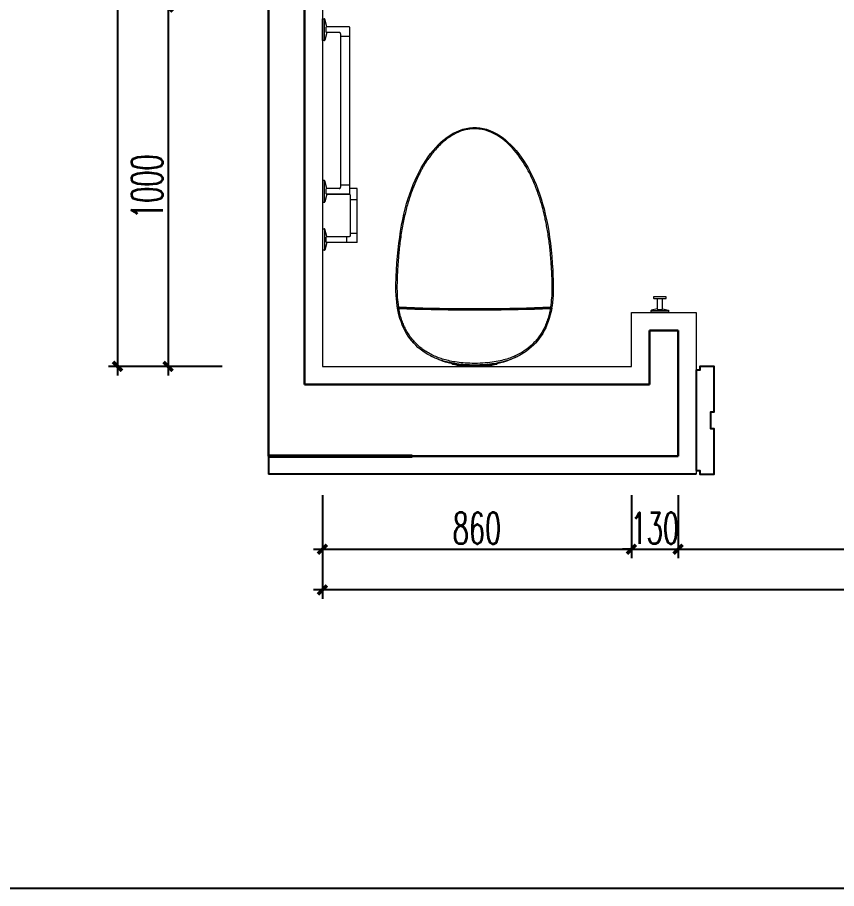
# Model space of a CAD drawing. Header units: inches. Extents: x 24920 to 61775, y 10942 to 38819.
# Drawn here: x 47896 to 50175, y 10942 to 13365 of the extents above; entities that cross this region are included whole.
import ezdxf

# ---------------------------------------------------------------- set-up
doc = ezdxf.new("R2010")
doc.units = ezdxf.units.IN
doc.header["$MEASUREMENT"] = 0
doc.header["$PDMODE"] = 1
doc.linetypes.add('A2 & A3 3F-23F Floor Plan$0$DOT', pattern=[0.25, 0, -0.25])
for name, color, linetype, lineweight in [('002 Ex Walls', 3, 'Continuous', 30), ('012 New Walls', 2, 'Continuous', 30), ('013 Wall Hatch', 252, 'Continuous', 0), ('015 Wall Finish 01', 8, 'Continuous', 9), ('032 Sanitry Ware', 1, 'Continuous', 5), ('S10-G-WACO-A4栋墙柱SF_设计区$0$G_COL（墙柱）', 4, 'Continuous', 50)]:
    doc.layers.add(name, color=color, linetype=linetype, lineweight=lineweight)
doc.styles.add('DIM', font='simplex.shx', dxfattribs={"width": 0.6, "bigfont": 'extfont.shx'})
doc.styles.get("Standard").update_dxf_attribs({"font": 'arial.ttf'})
doc.dimstyles.new('1比25', dxfattribs={"dimscale": 25, "dimtxt": 3.5, "dimasz": 1, "dimexe": 1, "dimexo": 1, "dimgap": 0.6, "dimtad": 1, "dimdec": 0, "dimrnd": 5, "dimzin": 0, "dimdsep": 46, "dimtxsty": 'DIM', "dimblk": 'ARCHTICK', "dimcen": 0.09, "dimdle": 1, "dimclrd": 1, "dimclre": 1, "dimclrt": 1, "dimadec": 0, "dimazin": 0, "dimtfac": 1, "dimtdec": 0, "dimtix": 1, "dimtmove": 2, "dimatfit": 3, "dimldrblk": '引线箭头（自定义）', "dimfxl": 0, "dimtolj": 1, "dimtzin": 0, "dimarcsym": 0})

# ---------------------------------------------------------------- blocks, each defined once
blk = doc.blocks.new('A$C7E6917DD')
blk.add_wipeout([(-30, 0), (-30, -5.7), (-29.5, -6.5), (-7.9, -11.8), (-7.8, -11.5), (-7.8, -97), (141.8, -97), (141.8, -11.4), (142, -11.8), (163.2, -6.7), (163.8, -6.3), (164, -5.7), (164, 0), (104, 0), (104, -5.7), (104.8, -6.7), (126.1, -11.8), (126.2, -11.5), (126.2, -74), (126, -75.2), (125.4, -76.2), (124.7, -76.6), (123.8, -77), (123.2, -77), (10.8, -77), (10.1, -77), (9.2, -76.6), (8.7, -76.2), (8.2, -75.4), (7.8, -74.4), (7.8, -11.4), (8, -11.8), (29.2, -6.7), (29.8, -6.3), (30, -5.7), (30, 0)])
for p, q in [((-30, -5.7), (-30, 0)), ((30, 0), (-30, 0)), ((30, 0), (30, -5.7)), ((104, -5.7), (104, 0)), ((164, 0), (104, 0)), ((164, 0), (164, -5.7)), ((30, -5.7), (-30, -5.7)), ((-7.9, -11.8), (-29.2, -6.7)), ((-7.8, -97), (-7.8, -11.5)), ((8, -11.8), (29.2, -6.7)), ((164, -5.7), (104, -5.7)), ((126.1, -11.8), (104.8, -6.7)), ((141.8, -97), (141.8, -11.4)), ((142, -11.8), (163.2, -6.7))]:
    blk.add_line(p, q)
at = {"color": 251}
for p, q in [((7.8, -67), (-7.8, -67)), ((126.2, -62), (141.8, -62)), ((17.8, -77), (17.8, -97)), ((111.2, -77), (111.2, -97))]:
    blk.add_line(p, q, dxfattribs=at)
blk.add_lwpolyline([(126.2, -11.5), (126.2, -74, -0.414214), (123.2, -77), (10.8, -77, -0.414214), (7.8, -74), (7.8, -11.4)], format="xyb")
blk.add_lwpolyline([(-7.8, -97), (141.8, -97), (141.8, -97)])
for centre, radius, start, end in [((-29, -5.7), 1.01, 180.5242, 256.2339), ((-3.5, -13.8), 4.82, 133.7411, 156.1257), ((10.8, 607.1), 617.6, 268.3609, 268.9986), ((-0.4, 155.5), 165.9, 270.1324, 272.5058), ((3.8, -13.6), 4.52, 23.1018, 47.0246), ((29, -5.7), 0.989, 283.3521, 0.5418), ((105, -5.7), 1.01, 180.5242, 256.2339), ((130.5, -13.8), 4.82, 133.7411, 156.1257), ((144.8, 607.1), 617.6, 268.3609, 268.9986), ((133.6, 155.5), 165.9, 270.1324, 272.5058), ((137.8, -13.6), 4.52, 23.1018, 47.0246), ((163, -5.7), 0.989, 283.3521, 0.5418)]:
    blk.add_arc(centre, radius, start, end)
for tag, p in [('MODELNUMBER', (134, 0.2)), ('TRADENAME', (134, 0.2)), ('PRODUCT', (134.1, 0.2)), ('MATERIAL', (134.1, 0.2))]:
    blk.add_attdef(tag, p, '', height=0.0254, rotation=90)
blk = doc.blocks.new('gsfggfs')
blk.add_wipeout([(33983.5, -9517.3), (33983.5, -9511.6), (33983.3, -9511), (33982.8, -9510.7), (33961.5, -9505.5), (33961.3, -9505.9), (33961.3, -9442.9), (33961, -9442.2), (33960.3, -9441.9), (33496.7, -9441.9), (33496, -9442.2), (33495.7, -9442.9), (33495.7, -9505.9), (33495.6, -9505.5), (33474.3, -9510.7), (33473.7, -9511), (33473.5, -9511.6), (33473.5, -9517.3), (33533.5, -9517.3), (33533.5, -9511.6), (33533.3, -9511), (33532.8, -9510.7), (33511.5, -9505.5), (33511.3, -9505.9), (33511.3, -9470.5), (33512.4, -9468), (33514.9, -9466.9), (33521.3, -9466.9), (33935.7, -9466.9), (33942.1, -9466.9), (33944.7, -9468), (33945.7, -9470.5), (33945.7, -9505.9), (33945.5, -9505.5), (33924.2, -9510.7), (33923.7, -9511), (33923.5, -9511.6), (33923.5, -9517.3)])
for p, q in [((33495.7, -9442.9), (33495.7, -9505.9)), ((33496.7, -9441.9), (33960.3, -9441.9)), ((33521.3, -9466.9), (33521.3, -9441.9)), ((33935.7, -9466.9), (33935.7, -9441.9)), ((33961.3, -9442.9), (33961.3, -9505.9)), ((33511.3, -9470.5), (33511.3, -9505.9)), ((33514.9, -9466.9), (33942.1, -9466.9)), ((33945.7, -9470.5), (33945.7, -9505.9)), ((33473.5, -9517.3), (33473.5, -9511.6)), ((33533.5, -9511.6), (33473.5, -9511.6)), ((33533.5, -9517.3), (33473.5, -9517.3)), ((33495.6, -9505.5), (33474.3, -9510.7)), ((33511.5, -9505.5), (33532.8, -9510.7)), ((33533.5, -9511.6), (33533.5, -9517.3)), ((33923.5, -9511.6), (33923.5, -9517.3)), ((33983.5, -9511.6), (33923.5, -9511.6)), ((33923.5, -9517.3), (33983.5, -9517.3)), ((33945.5, -9505.5), (33924.2, -9510.7)), ((33961.5, -9505.5), (33982.8, -9510.7)), ((33983.5, -9517.3), (33983.5, -9511.6))]:
    blk.add_line(p, q)
for centre, radius, start, end in [((33496.8, -9442.9), 1.01, 90.7749, 179.2248), ((33960.3, -9442.9), 1.01, 0.7753, 89.225), ((33514.9, -9470.5), 3.6, 89.9999, 180), ((33942.1, -9470.5), 3.6, 360, 90.0001), ((33474.5, -9511.6), 1, 103.5893, 179.9272), ((33502, -9502.4), 7.14, 205.7421, 220.0632), ((33505.5, -9823.3), 316.4, 90.3573, 91.6208), ((33501.6, -9822), 315.1, 88.376, 89.6488), ((33505, -9502.4), 7.21, 320.0038, 334.1839), ((33532.5, -9511.6), 1, 0.0785, 76.4068), ((33924.5, -9511.6), 1, 103.5932, 179.9215), ((33952, -9502.4), 7.21, 205.8161, 219.9962), ((33955.4, -9822), 315.1, 90.3512, 91.624), ((33951.5, -9823.3), 316.4, 88.3792, 89.6427), ((33955, -9502.4), 7.14, 319.9368, 334.2579), ((33982.5, -9511.6), 1, 0.0728, 76.4107)]:
    blk.add_arc(centre, radius, start, end)
blk = doc.blocks.new('A$C541544BD')
blk.add_wipeout([(-24, 0), (-24, -5.7), (-23.8, -6.3), (-23.2, -6.7), (-8, -9.8), (-7, -8.3), (-7, -39), (-16.5, -39), (-17.2, -39.3), (-17.5, -40), (-17.5, -43), (-17.2, -43.7), (-16.5, -44), (16.5, -44), (17.2, -43.7), (17.5, -43), (17.5, -40), (17.2, -39.3), (16.5, -39), (7, -39), (7, -8.3), (8, -9.8), (23.2, -6.7), (23.8, -6.3), (24, -5.7), (24, 0)])
for p, q in [((-24, 0), (-24, -5.7)), ((24, 0), (-24, 0)), ((24, -5.7), (24, 0)), ((-24, -5.7), (24, -5.7)), ((-8, -9.8), (-23.2, -6.7)), ((-7, -8.3), (-7, -39)), ((7, -8.3), (7, -39)), ((8, -9.8), (23.2, -6.7))]:
    blk.add_line(p, q)
blk.add_lwpolyline([(16.5, -44), (-16.5, -44, -0.414214), (-17.5, -43), (-17.5, -40, -0.414214), (-16.5, -39), (16.5, -39, -0.414214), (17.5, -40), (17.5, -43, -0.414214)], format="xyb", close=True)
for centre, radius, start, end in [((-23, -5.7), 1, 180.0728, 256.4107), ((-1.5, -12.9), 7.14, 139.9368, 154.2579), ((2, 308), 316.4, 268.3792, 269.6427), ((-1.9, 306.6), 315.1, 270.3512, 271.624), ((1.5, -13), 7.21, 25.8161, 39.9962), ((23, -5.7), 1, 283.5932, 359.9215)]:
    blk.add_arc(centre, radius, start, end)
blk = doc.blocks.new('kolher toilet plan')
at = {"color": 251, "linetype": 'A2 & A3 3F-23F Floor Plan$0$DOT', "ltscale": 200}
blk.add_wipeout([(74.3, -185.6), (35.4, -141.8), (11.1, -80.3), (0, -16.1), (1.1, 19.6), (15.7, 83.2), (52.9, 149.5), (99.4, 185.7), (143, 202.4), (188, 209.7), (251.6, 211.5), (321.5, 205.2), (368.1, 199.3), (480.3, 172.4), (530, 152), (587.3, 117.8), (624.4, 84.6), (648.4, 51.4), (662, 15.5), (664.7, -8.2), (660.7, -36.5), (650.5, -63.4), (627.6, -97), (591.7, -130.7), (541.1, -162.6), (511.8, -176.4), (473.3, -190.9), (430.9, -203.1), (392.4, -211.4), (333.3, -220), (277.3, -224.8), (230.8, -226.9), (177.9, -224.9), (120.1, -211.2), (88.2, -195.4)], dxfattribs=at)
at = {"color": 1, "linetype": 'Continuous'}
for p, q in [((156.5, 202.2), (161.4, 203.1)), ((161.8, 206.4), (161.8, 206.4)), ((164.1, 205.2), (164.2, 205.6)), ((171.7, 204.8), (164.5, 203.7)), ((251.3, 210.1), (267.9, 209.3)), ((436.6, 182.3), (432.2, 183.4)), ((26.3, 109), (28, 112.4)), ((26.9, 110.2), (28.5, 113.5)), ((28, 112.4), (29.3, 114.9)), ((28, 112.4), (28.9, 114.2)), ((28.5, 113.5), (29.3, 114.9)), ((32, 110.6), (33.8, 114.1)), ((7.5, 54.9), (6.4, 53.8)), ((0.9, -7), (0.9, -9.2)), ((156.9, -8.1), (157.3, -8.1)), ((157.3, -8.1), (157.5, -8.1)), ((157.5, -8.1), (157.6, -8.1)), ((159.3, -8.1), (159.1, -8.1)), ((159.7, -8.1), (159.5, -8.1)), ((159.9, -8.1), (159.7, -8.1)), ((664.3, -2.8), (664.4, -8.1)), ((664.4, -8.1), (664.3, -13.6)), ((6.4, -69.9), (7.5, -71)), ((8, -73.4), (7.1, -69.1)), ((30.2, -132.8), (29.3, -131.1)), ((34.9, -132.2), (33, -128.7)), ((480, -188.6), (466.5, -193.1)), ((161.4, -219.3), (157.3, -218.5)), ((161.8, -222.6), (161.8, -222.6)), ((163.9, -220.1), (163.9, -219.8))]:
    blk.add_line(p, q, dxfattribs=at)
for points in [[(28.9, 114.2), (33.1, 121.9), (37.6, 129.3), (42.4, 136.4), (47.5, 143.1), (52.9, 149.5), (58.6, 155.6), (64.6, 161.4), (71, 166.9), (77.6, 172), (84.5, 176.9), (91.8, 181.5), (99.4, 185.7), (107.3, 189.7), (115.7, 193.4), (124.4, 196.7), (133.5, 199.7), (143, 202.4), (153, 204.7), (161.8, 206.4)], [(33.8, 114.1), (35.6, 117.4), (37.4, 120.7), (39.3, 123.9), (41.2, 126.9), (43.2, 130), (45.2, 132.9), (47.3, 135.7), (49.4, 138.6), (51.5, 141.3), (53.8, 144), (56.1, 146.7), (58.4, 149.4), (60.8, 152), (63.3, 154.5), (65.8, 156.9), (68.3, 159.3), (70.9, 161.5), (73.4, 163.7), (76.1, 165.9), (78.8, 168), (81.6, 170.1), (84.5, 172.2), (87.5, 174.3), (90.6, 176.3), (93.8, 178.3), (97, 180.2), (100.4, 182.1), (103.7, 183.9), (107, 185.6), (110.4, 187.2), (113.8, 188.7), (117.1, 190.2), (120.5, 191.6), (124, 192.9), (127.6, 194.2)], [(127.6, 194.2), (131.2, 195.4), (134.9, 196.6), (138.9, 197.8), (142.9, 199), (147.2, 200.1), (151.7, 201.1), (156.5, 202.2)], [(161.4, 203.1), (160.5, 181), (159.6, 158.6), (158.9, 135.9), (158.3, 112.8), (157.8, 89.5), (157.4, 65.7), (157.1, 41.5), (156.9, 16.9), (156.9, -8.1)], [(162.1, 203), (161.2, 180.9), (160.3, 158.5), (159.6, 135.8), (159, 112.8), (158.5, 89.4), (158.1, 65.7), (157.8, 41.5), (157.7, 16.9), (157.6, -8.1)], [(159.3, -8.1), (159.4, 16.9), (159.6, 41.6), (159.9, 65.8), (160.3, 89.6), (160.8, 113), (161.4, 136.1), (162.1, 158.9), (162.9, 181.4), (163.9, 203.6)], [(159.9, -8.1), (160, 17), (160.2, 41.6), (160.4, 65.8), (160.9, 89.6), (161.4, 113), (162, 136.1), (162.7, 158.9), (163.6, 181.5), (164.5, 203.7)], [(161.8, 206.4), (161.7, 206.4), (161.7, 206.4), (161.6, 206.3), (161.6, 206.2), (161.6, 206.2), (161.6, 206.1), (161.5, 205.9), (161.5, 205.8), (161.5, 205.7), (161.5, 205.6), (161.5, 205.4), (161.5, 205.3), (161.4, 205.2), (161.4, 205), (161.4, 204.9), (161.4, 204.7), (161.4, 204.6), (161.4, 204.4), (161.4, 204.3), (161.4, 204.1), (161.4, 204), (161.4, 203.8), (161.4, 203.7), (161.4, 203.6), (161.4, 203.4), (161.4, 203.3), (161.4, 203.1)], [(161.4, 203.1), (161.5, 203.1), (161.6, 203.1), (161.7, 203.1), (161.8, 203.1), (161.9, 203.1), (161.9, 203.1), (162, 203), (162.1, 203), (162.1, 203)], [(161.8, 206.4), (161.8, 206.4), (162.1, 206.4), (162.3, 206.4), (162.5, 206.3), (162.6, 206.3)], [(163.1, 205.4), (163, 205.4), (162.9, 205.4), (162.9, 205.4), (162.8, 205.4), (162.8, 205.4), (162.7, 205.3), (162.7, 205.3), (162.6, 205.2), (162.6, 205.1), (162.5, 205.1), (162.5, 205), (162.4, 204.9), (162.4, 204.8), (162.4, 204.7), (162.3, 204.6), (162.3, 204.5), (162.3, 204.4), (162.2, 204.3), (162.2, 204.1), (162.2, 204), (162.2, 203.9), (162.2, 203.8), (162.2, 203.7), (162.1, 203.6), (162.1, 203.5), (162.1, 203.4), (162.1, 203.3), (162.1, 203.2), (162.1, 203.1), (162.1, 203)], [(162.6, 206.3), (162.6, 206.3), (162.8, 206.1), (162.9, 206), (163, 205.8), (163, 205.6), (163.1, 205.4)], [(162.6, 206.3), (162.7, 206.2), (163, 206), (163.2, 205.9), (163.5, 205.8), (163.7, 205.6), (164, 205.4), (164.1, 205.4)], [(164, 204.9), (163.8, 205), (163.6, 205.1), (163.3, 205.3), (163.1, 205.4)], [(163.9, 203.6), (163.9, 203.8), (163.9, 204.3), (164, 204.8), (164.1, 205.2)], [(164.5, 203.7), (164.4, 203.7), (164.3, 203.7), (164.2, 203.7), (164.1, 203.7), (164, 203.7), (163.9, 203.7), (163.9, 203.7), (163.9, 203.6)], [(164.2, 205.6), (164.3, 206), (164.4, 206.3), (164.6, 206.6), (164.8, 206.8), (165, 206.9), (165.3, 207)], [(164.5, 203.7), (164.5, 203.9), (164.5, 204.1), (164.5, 204.3), (164.5, 204.5), (164.5, 204.7), (164.6, 204.9), (164.6, 205.1), (164.6, 205.3), (164.6, 205.5), (164.7, 205.7), (164.7, 205.9), (164.7, 206), (164.8, 206.2), (164.8, 206.4), (164.9, 206.5), (164.9, 206.6), (165, 206.7), (165, 206.8)], [(165, 206.8), (165.1, 206.9), (165.1, 206.9), (165.2, 207)], [(165.2, 207), (168.7, 207.5), (178.2, 208.8), (188, 209.7), (198.2, 210.4), (208.8, 210.8), (219.8, 210.9), (231.1, 210.8), (242.9, 210.4), (251.3, 210.1)], [(165.2, 207), (165.2, 207), (165.2, 207)], [(251.7, 207.2), (246.6, 207.5), (241.5, 207.6), (236.4, 207.8), (231.3, 207.9), (226.3, 208), (221.1, 208), (215.6, 208), (210, 207.9), (204.1, 207.7), (198.1, 207.4), (191.9, 207), (185.4, 206.5), (178.7, 205.7), (171.7, 204.8)], [(251.3, 210.1), (251.3, 210.1), (251.4, 210.1), (251.4, 210), (251.5, 209.8), (251.6, 209.6), (251.6, 209.3), (251.7, 208.9), (251.7, 208.6), (251.7, 208.1), (251.7, 207.7), (251.7, 207.2)], [(266.9, 206.5), (264.1, 206.6), (261.4, 206.8), (258.9, 206.9), (256.4, 207), (254, 207.1), (251.7, 207.2)], [(275.8, 206), (272.7, 206.1), (269.7, 206.3), (266.9, 206.5)], [(267.9, 209.3), (287.4, 208), (306.3, 206.5), (324.7, 204.8), (342.5, 202.8), (359.7, 200.5), (376.5, 198), (392.7, 195.2), (408.5, 192.1), (423.8, 188.7), (438.6, 185), (452.9, 181.1), (466.8, 176.9)], [(432.2, 183.4), (427.8, 184.5), (423.4, 185.6), (418.9, 186.6), (414.3, 187.7), (409.7, 188.7), (405, 189.7), (400.2, 190.7), (395.4, 191.6), (390.5, 192.5), (385.5, 193.4), (380.5, 194.3), (375.4, 195.2), (370.3, 196), (365.1, 196.8), (359.9, 197.5), (354.6, 198.3), (349.4, 199), (344.2, 199.7), (338.9, 200.3), (333.8, 200.9), (328.6, 201.5), (323.6, 202), (318.7, 202.5), (313.9, 203), (309.3, 203.4), (304.9, 203.8), (300.8, 204.1), (296.8, 204.5), (292.9, 204.8), (289.2, 205), (285.7, 205.3), (282.3, 205.5), (279, 205.7), (275.8, 206)], [(468.8, 172.9), (465, 174.1), (461.2, 175.3), (457.2, 176.5), (453.2, 177.7), (449.2, 178.9), (445, 180.1), (440.8, 181.2), (436.6, 182.3)], [(466.8, 176.9), (480.3, 172.4), (493.4, 167.7), (506, 162.7), (518.2, 157.5), (530, 152), (541.4, 146.3), (552.3, 140.4), (562.9, 134.2), (573, 127.8), (582.7, 121.2), (591.9, 114.3), (600.8, 107.2), (609.1, 99.9), (617, 92.4), (624.4, 84.6), (631.3, 76.6), (637.6, 68.4), (643.3, 60), (648.4, 51.4), (652.9, 42.6), (656.6, 33.7), (659.7, 24.6), (662, 15.5), (663.5, 6.3), (664.3, -2.8)], [(661, -8.1), (660.8, -1.7), (660.2, 4.8), (659.3, 11.2), (657.9, 17.8), (656.1, 24.3), (654, 30.8), (651.5, 37.2), (648.6, 43.5), (645.5, 49.5), (642.3, 55.1), (639, 60.4), (635.6, 65.3), (632.3, 69.9), (628.9, 74.2), (625.5, 78.2), (622.2, 82), (618.9, 85.6), (615.6, 89), (612.4, 92.2), (609.2, 95.3), (606, 98.2), (602.9, 101), (599.8, 103.6), (596.8, 106.1), (593.9, 108.5), (591.1, 110.7), (588.3, 112.9), (585.6, 114.9), (583, 116.8), (580.5, 118.6), (578, 120.4), (575.7, 122), (573.3, 123.6), (571, 125.1), (568.8, 126.6), (566.6, 128), (564.5, 129.3), (562.4, 130.6), (560.3, 131.9), (558.2, 133.2), (556.1, 134.4), (554.1, 135.6), (552, 136.8), (549.9, 138), (547.8, 139.1), (545.7, 140.3), (543.6, 141.4), (541.4, 142.6), (539.3, 143.7), (537.1, 144.8), (534.9, 145.9), (532.8, 147), (530.6, 148.1), (528.5, 149.1), (526.4, 150.1), (524.4, 151.1), (522.3, 152.1), (520.3, 153), (518.2, 153.9), (516.2, 154.8), (514.1, 155.8), (512, 156.7), (509.8, 157.6), (507.6, 158.5), (505.3, 159.5), (502.9, 160.5), (500.5, 161.5), (497.9, 162.5), (495.2, 163.5), (492.4, 164.6), (489.4, 165.8), (486.3, 166.9), (483, 168.1), (479.6, 169.3), (476.1, 170.5), (472.5, 171.7), (468.8, 172.9)], [(161.4, 137.5), (161.4, 137.5), (161.4, 137.4), (161.4, 137.4), (161.3, 137.3), (161.3, 137.2), (161.3, 137.1), (161.3, 137), (161.3, 136.8), (161.2, 136.7), (161.2, 136.6), (161.2, 136.4)], [(161.4, 136.4), (161.4, 136.4), (161.3, 136.4), (161.3, 136.4), (161.3, 136.4), (161.2, 136.4), (161.2, 136.4)], [(3.7, -8.1), (3.8, -1.1), (3.9, 5.7), (4.2, 12.2), (4.6, 18.5), (5, 24.5), (5.6, 30.3), (6.2, 35.9), (6.9, 41.3), (7.7, 46.6), (8.6, 51.7), (9.5, 56.6), (10.4, 61.3), (11.5, 65.8), (12.5, 70.2), (13.6, 74.5), (14.8, 78.6), (16, 82.5), (17.3, 86.4), (18.6, 90.3), (20, 94.1), (21.5, 97.8), (23, 101.6), (24.6, 105.4), (26.3, 109)], [(7.1, 53), (8, 57.2), (9, 61.4), (10.1, 65.4), (11.1, 69.1), (12.1, 72.5), (13.1, 75.6), (14, 78.4), (14.9, 80.9), (15.7, 83.2), (16.5, 85.4), (17.2, 87.5), (18, 89.6), (18.8, 91.7), (19.7, 93.9), (20.6, 96.2), (21.6, 98.6), (22.8, 101.3), (24, 104), (25.4, 107), (26.9, 110.2)], [(8.3, -8.1), (8.4, -1.2), (8.6, 5.5), (8.8, 11.9), (9.2, 18.1), (9.6, 24), (10.2, 29.7), (10.8, 35.3), (11.5, 40.6), (12.2, 45.8), (13.1, 50.8), (14, 55.6), (14.9, 60.2), (15.9, 64.7), (16.9, 69), (18, 73.2), (19.2, 77.2), (20.3, 81.1), (21.6, 85), (22.8, 88.7), (24.2, 92.5), (25.6, 96.2), (27.1, 99.8), (28.7, 103.5), (30.3, 107.1), (32, 110.6)], [(6.4, 53.8), (4.9, 47), (3.7, 40.1), (2.6, 33.3), (1.8, 26.5), (1.1, 19.6), (0.6, 12.7), (0.2, 5.8), (0, 1.1)], [(0.9, -7), (0.9, -5.6), (1, -0.9), (1.1, 3.7), (1.3, 8.3), (1.6, 12.9), (1.9, 17.5), (2.3, 22), (2.7, 26.5), (3.3, 31), (3.9, 35.4), (4.6, 39.8), (5.3, 44.2), (6.1, 48.6), (7.1, 53)], [(0, 1.1), (0, -1.1), (-0.1, -8.1)], [(-0.1, -8.1), (0, -15), (0, -17.2)], [(0, -17.2), (0.2, -21.9), (0.6, -28.8), (1.1, -35.7), (1.8, -42.6), (2.6, -49.4), (3.7, -56.3), (4.9, -63.1), (6.4, -69.9)], [(7.1, -69.1), (6.1, -64.8), (5.3, -60.4), (4.6, -56), (3.9, -51.5), (3.3, -47.1), (2.7, -42.6), (2.3, -38.1), (1.9, -33.6), (1.6, -29.1), (1.3, -24.5), (1.1, -19.9), (1, -15.2), (0.9, -10.6), (0.9, -9.2)], [(29.3, -131.1), (27.3, -127.2), (25.6, -123.6), (24, -120), (22.4, -116.4), (20.9, -112.6), (19.5, -108.8), (18.1, -104.9), (16.7, -100.8), (15.4, -96.6), (14.1, -92.1), (12.8, -87.5), (11.6, -82.8), (10.5, -77.8), (9.4, -72.6), (8.4, -67.1), (7.5, -61.5), (6.7, -55.7), (5.9, -49.6), (5.3, -43.3), (4.7, -36.8), (4.3, -30.1), (4, -23), (3.8, -15.7), (3.7, -8.1)], [(33, -128.7), (31.2, -125.1), (29.5, -121.4), (27.9, -117.7), (26.3, -114), (24.8, -110.2), (23.3, -106.2), (21.9, -102.2), (20.5, -97.9), (19.2, -93.5), (17.9, -88.9), (16.7, -84.1), (15.5, -79.1), (14.4, -73.8), (13.3, -68.3), (12.4, -62.7), (11.5, -56.7), (10.7, -50.6), (10, -44.2), (9.4, -37.6), (9, -30.6), (8.6, -23.4), (8.4, -15.9), (8.3, -8.1)], [(156.9, -8.1), (156.9, -33.1), (157.1, -57.7), (157.4, -81.9), (157.8, -105.6), (158.3, -129), (158.9, -152), (159.6, -174.8), (160.5, -197.2), (161.4, -219.3)], [(157.6, -8.1), (157.7, -33.1), (157.8, -57.6), (158.1, -81.8), (158.5, -105.6), (159, -128.9), (159.6, -151.9), (160.3, -174.6), (161.2, -197), (162.1, -219.1)], [(163.9, -219.8), (162.9, -197.5), (162.1, -175), (161.4, -152.2), (160.8, -129.2), (160.3, -105.8), (159.9, -82), (159.6, -57.8), (159.4, -33.1), (159.3, -8.1)], [(164.5, -219.8), (163.6, -197.6), (162.7, -175.1), (162, -152.3), (161.4, -129.2), (160.9, -105.8), (160.4, -82), (160.2, -57.8), (160, -33.1), (159.9, -8.1)], [(467.6, -189.4), (471.4, -188.2), (475.4, -186.9), (479.5, -185.4), (483.8, -183.9), (488.1, -182.4), (492.6, -180.7), (497.1, -178.9), (501.8, -177.1), (506.6, -175.1), (511.5, -173), (516.5, -170.8), (521.7, -168.5), (527.1, -165.9), (532.5, -163.3), (538.1, -160.4), (543.9, -157.4), (549.7, -154.2), (555.8, -150.7), (562, -147), (568.3, -143), (574.9, -138.7), (581.6, -134), (588.2, -129.1), (594.7, -124), (601.1, -118.6), (607.1, -113.3), (612.7, -108), (617.9, -102.8), (622.8, -97.4), (627.5, -91.9), (632, -86.3), (636.1, -80.7), (639.9, -75.1), (643.4, -69.5), (646.5, -63.9), (649.2, -58.5), (651.5, -53.3), (653.6, -48.1), (655.3, -43.1), (656.8, -38.2), (658, -33.5), (659, -28.9), (659.7, -24.4), (660.3, -20.1), (660.7, -16), (660.9, -11.9), (661, -8.1)], [(664.3, -13.6), (663.5, -22.7), (661.9, -31.9), (659.6, -41), (656.5, -50.1), (652.7, -59), (648.3, -67.8), (643.1, -76.4), (637.4, -84.8), (631.1, -93), (624.2, -101), (616.8, -108.7), (608.9, -116.3), (600.5, -123.6), (591.7, -130.7), (582.4, -137.5), (572.7, -144.1), (562.6, -150.5), (552, -156.7), (541.1, -162.6), (529.7, -168.3), (517.9, -173.8), (505.7, -179), (493.1, -183.9), (480, -188.6)], [(29.3, -131.1), (28.5, -129.6), (26.9, -126.3), (25.4, -123.1), (24, -120.2), (22.8, -117.4), (21.6, -114.8), (20.6, -112.3), (19.7, -110), (18.8, -107.8), (18, -105.7), (17.2, -103.6), (16.5, -101.5), (15.7, -99.3), (14.9, -97.1), (14, -94.5), (13.1, -91.7), (12.1, -88.6), (11.1, -85.2), (10.1, -81.5), (9, -77.5), (8, -73.4)], [(161.8, -222.6), (153.1, -220.9), (143.1, -218.6), (133.5, -215.9), (124.4, -212.9), (115.7, -209.5), (107.4, -205.9), (99.4, -201.9), (91.8, -197.7), (84.6, -193.1), (77.6, -188.2), (71, -183), (64.7, -177.6), (58.7, -171.8), (53, -165.7), (47.6, -159.3), (42.4, -152.5), (37.6, -145.5), (33.1, -138.1), (30.2, -132.8)], [(130, -211.2), (126.4, -209.9), (122.8, -208.5), (119.2, -207.1), (115.6, -205.6), (111.9, -204), (108.3, -202.3), (104.8, -200.6), (101.3, -198.7), (97.8, -196.8), (94.5, -194.9), (91.3, -192.9), (88.3, -191), (85.3, -189), (82.5, -186.9), (79.7, -184.9), (76.9, -182.7), (74.2, -180.5), (71.4, -178.2), (68.7, -175.8), (66.1, -173.3), (63.5, -170.8), (60.9, -168.2), (58.4, -165.5), (56.1, -162.9), (53.7, -160.1), (51.4, -157.3), (49.2, -154.5), (47, -151.6), (44.9, -148.6), (42.8, -145.5), (40.8, -142.4), (38.8, -139.1), (36.8, -135.7), (34.9, -132.2)], [(466.5, -193.1), (452.6, -197.3), (438.3, -201.2), (423.5, -204.9), (408.2, -208.3), (392.4, -211.4), (376.2, -214.2), (359.4, -216.7), (342.2, -219), (324.4, -221), (306, -222.7), (287, -224.2)], [(431.4, -199.8), (435.1, -198.8), (438.8, -197.9), (442.4, -196.9), (446.1, -195.9), (449.6, -194.9), (453.2, -193.9), (456.8, -192.8), (460.3, -191.7), (463.9, -190.6), (467.6, -189.4)], [(157.3, -218.5), (153.2, -217.6), (149.2, -216.7), (145.2, -215.7), (141.3, -214.6), (137.4, -213.5), (133.7, -212.4), (130, -211.2)], [(273.7, -222.2), (276.6, -222), (279.6, -221.8), (282.7, -221.6), (285.9, -221.4), (289.3, -221.2), (292.7, -220.9), (296.3, -220.6), (300, -220.3), (303.8, -220), (307.8, -219.7), (311.9, -219.3), (316.1, -218.9), (320.5, -218.5), (325, -218), (329.6, -217.5), (334.3, -217), (339.1, -216.4), (343.9, -215.8), (348.8, -215.2), (353.7, -214.5), (358.6, -213.9), (363.4, -213.2), (368.2, -212.4), (373, -211.7), (377.6, -210.9), (382.1, -210.2), (386.4, -209.4), (390.6, -208.6), (394.6, -207.9), (398.4, -207.1), (402.1, -206.4), (405.6, -205.7), (409.1, -204.9), (412.8, -204.2), (416.4, -203.3), (420.1, -202.5), (423.9, -201.6), (427.6, -200.7), (431.4, -199.8)], [(161.4, -219.3), (161.5, -219.3), (161.6, -219.2), (161.7, -219.2), (161.8, -219.2), (161.9, -219.2), (161.9, -219.2), (162, -219.2), (162.1, -219.1), (162.1, -219.1)], [(161.4, -219.3), (161.4, -219.7), (161.4, -220.1), (161.4, -220.5), (161.4, -220.9), (161.4, -221.2), (161.5, -221.5), (161.5, -221.7), (161.5, -221.9), (161.5, -222.1), (161.6, -222.2), (161.6, -222.4), (161.6, -222.4), (161.7, -222.5), (161.7, -222.5), (161.8, -222.6)], [(162.6, -222.4), (162.5, -222.4), (162.3, -222.5), (162.1, -222.6), (161.8, -222.6), (161.8, -222.6)], [(162.1, -219.1), (162.1, -219.4), (162.1, -219.7), (162.2, -220), (162.2, -220.3), (162.3, -220.5), (162.3, -220.7), (162.4, -220.9), (162.5, -221.1), (162.5, -221.2), (162.6, -221.3), (162.7, -221.4), (162.7, -221.5), (162.8, -221.5), (162.8, -221.6), (162.9, -221.6), (163, -221.6), (163, -221.6), (163.1, -221.5)], [(162.6, -222.4), (162.6, -222.4), (162.8, -222.3), (162.9, -222.1), (163, -221.9), (163, -221.7), (163.1, -221.5)], [(164.1, -221.5), (164, -221.6), (163.7, -221.7), (163.4, -221.9), (163.2, -222.1), (162.9, -222.2), (162.7, -222.3), (162.6, -222.4)], [(163.1, -221.5), (163.3, -221.4), (163.6, -221.2), (163.8, -221.1), (164, -221)], [(164.5, -219.8), (164.4, -219.8), (164.3, -219.8), (164.2, -219.8), (164.1, -219.8), (164, -219.8), (163.9, -219.8), (163.9, -219.8), (163.9, -219.8)], [(164.2, -221.9), (164.1, -221.5), (164, -221.1), (163.9, -220.6), (163.9, -220.1)], [(165.3, -223.1), (165, -223.1), (164.8, -222.9), (164.6, -222.7), (164.5, -222.5), (164.3, -222.2), (164.2, -221.9)], [(164.5, -219.8), (171.4, -220.9), (178.1, -221.8), (184.5, -222.5), (190.6, -223.1), (196.5, -223.5), (202.3, -223.8), (207.8, -224), (213.1, -224.1), (218.5, -224.1), (223.7, -224.1), (228.9, -224.1), (234.3, -224), (240, -223.8), (245.8, -223.6), (251.7, -223.4)], [(164.5, -220.6), (164.5, -220.4), (164.5, -220.2), (164.5, -220), (164.5, -219.8)], [(165.2, -223.1), (165.2, -223.1), (165.1, -223.1), (165.1, -223), (165, -222.9), (164.9, -222.8), (164.9, -222.7), (164.8, -222.6), (164.8, -222.4), (164.8, -222.3), (164.7, -222.1), (164.7, -221.9), (164.7, -221.7), (164.6, -221.6), (164.6, -221.4), (164.6, -221.2), (164.6, -221), (164.5, -220.8), (164.5, -220.6)], [(251.3, -226.2), (242.6, -226.6), (230.8, -226.9), (219.5, -227), (208.5, -226.9), (197.9, -226.5), (187.7, -225.8), (177.9, -224.9), (168.5, -223.6), (165.2, -223.1)], [(251.3, -226.2), (251.3, -226.2), (251.4, -226.2), (251.4, -226.1), (251.5, -225.9), (251.6, -225.7), (251.6, -225.4), (251.7, -225.1), (251.7, -224.7), (251.7, -224.3), (251.7, -223.8), (251.7, -223.4)], [(287, -224.2), (267.6, -225.4), (251.3, -226.2)], [(251.7, -223.4), (253.9, -223.3), (256.1, -223.2), (258.4, -223.1), (260.7, -222.9), (263.1, -222.8), (265.6, -222.7)], [(265.6, -222.7), (268.2, -222.5), (270.9, -222.4), (273.7, -222.2)]]:
    blk.add_lwpolyline(points, dxfattribs=at)
blk = doc.blocks.new('_ArchTick')
at = {"color": 0, "linetype": 'ByBlock', "const_width": 0.4}
blk.add_lwpolyline([(-0.5, -0.5), (0.5, 0.5)], dxfattribs=at)
blk = doc.blocks.new('*D1428')
at = {"color": 1, "lineweight": -2, "transparency": 16777216}
for p, q in [((-17431.9, 15391.4), (-17431.9, 14341.4)), ((-17281.9, 15366.4), (-17456.9, 15366.4)), ((-17281.9, 14366.4), (-17456.9, 14366.4))]:
    blk.add_line(p, q, dxfattribs=at)
at = {"layer": 'Defpoints', "color": 0, "transparency": 16777216}
for p in [(-16631.7, 15366.4), (-17431.9, 14366.4), (-16268.1, 14366.4)]:
    blk.add_point(p, dxfattribs=at)
at = {"color": 1, "lineweight": -2, "transparency": 16777216, "xscale": 25, "yscale": 25, "zscale": 25}
for p, rotation in [((-17431.9, 15366.4), 90), ((-17431.9, 14366.4), 270)]:
    blk.add_blockref('_ArchTick', p, dxfattribs=dict(at, rotation=rotation))
at = {"color": 1, "transparency": 16777216, "insert": (-17490.6, 14866.4), "char_height": 87.5, "attachment_point": 5, "rotation": 90, "style": 'DIM'}
blk.add_mtext('\\A1;1000', dxfattribs=at)
blk = doc.blocks.new('引线箭头（自定义）')
at = {"linetype": 'ByBlock', "lineweight": -2}
h = blk.add_hatch(color=8, dxfattribs=at)
h.dxf.hatch_style = 1
h.paths.add_polyline_path([(-1.195, -0.955), (-0.315, 0), (-1.201, 0.958), (-0.912, 1.212), (0, 0), (-0.912, -1.209)])
at = {"color": 0, "linetype": 'ByBlock', "lineweight": -2}
blk.add_line((-0.315, 0), (-4.751, 0), dxfattribs=at)
blk.add_lwpolyline([(-1.195, -0.955), (-0.315, 0), (-1.201, 0.958), (-0.912, 1.212), (0, 0), (-0.912, -1.209)], close=True, dxfattribs=at)
blk = doc.blocks.new('*D1429')
at = {"color": 1, "lineweight": -2, "transparency": 16777216}
for p, q in [((-17002.5, 14007.8), (-17002.5, 13832.8)), ((-16142.5, 14007.8), (-16142.5, 13832.8)), ((-17027.5, 13857.8), (-16117.5, 13857.8))]:
    blk.add_line(p, q, dxfattribs=at)
at = {"layer": 'Defpoints', "color": 0, "transparency": 16777216}
for p in [(-17002.5, 14366.4), (-16142.5, 14366.4), (-16142.5, 13857.8)]:
    blk.add_point(p, dxfattribs=at)
at = {"color": 1, "lineweight": -2, "transparency": 16777216, "xscale": 25, "yscale": 25, "zscale": 25, "rotation": 180}
blk.add_blockref('_ArchTick', (-17002.5, 13857.8), dxfattribs=at)
at = {"color": 1, "lineweight": -2, "transparency": 16777216, "xscale": 25, "yscale": 25, "zscale": 25}
blk.add_blockref('_ArchTick', (-16142.5, 13857.8), dxfattribs=at)
at = {"color": 1, "transparency": 16777216, "insert": (-16572.5, 13916.5), "char_height": 87.5, "attachment_point": 5, "style": 'DIM'}
blk.add_mtext('\\A1;860', dxfattribs=at)
blk = doc.blocks.new('*D1430')
at = {"color": 1, "lineweight": -2, "transparency": 16777216}
for p, q in [((-16142.5, 14007.8), (-16142.5, 13832.8)), ((-16012.5, 14007.8), (-16012.5, 13832.8)), ((-16142.5, 13857.8), (-16167.5, 13857.8)), ((-16142.5, 13857.8), (-16012.5, 13857.8)), ((-16012.5, 13857.8), (-15987.5, 13857.8))]:
    blk.add_line(p, q, dxfattribs=at)
at = {"layer": 'Defpoints', "color": 0, "transparency": 16777216}
for p in [(-16142.5, 14366.4), (-16012.5, 14116.4), (-16012.5, 13857.8)]:
    blk.add_point(p, dxfattribs=at)
at = {"color": 1, "lineweight": -2, "transparency": 16777216, "xscale": 25, "yscale": 25, "zscale": 25}
blk.add_blockref('_ArchTick', (-16142.5, 13857.8), dxfattribs=at)
at = {"color": 1, "lineweight": -2, "transparency": 16777216, "xscale": 25, "yscale": 25, "zscale": 25, "rotation": 180}
blk.add_blockref('_ArchTick', (-16012.5, 13857.8), dxfattribs=at)
at = {"color": 1, "transparency": 16777216, "insert": (-16077.5, 13916.5), "char_height": 87.5, "attachment_point": 5, "style": 'DIM'}
blk.add_mtext('\\A1;130', dxfattribs=at)
blk = doc.blocks.new('*D1431')
at = {"color": 1, "lineweight": -2, "transparency": 16777216}
for p, q in [((-16012.5, 14007.8), (-16012.5, 13832.8)), ((-14912.6, 14007.8), (-14912.6, 13832.8)), ((-16037.5, 13857.8), (-14887.6, 13857.8))]:
    blk.add_line(p, q, dxfattribs=at)
at = {"layer": 'Defpoints', "color": 0, "transparency": 16777216}
for p in [(-14912.6, 14281.4), (-16012.5, 14116.4), (-14912.6, 13857.8)]:
    blk.add_point(p, dxfattribs=at)
at = {"color": 1, "lineweight": -2, "transparency": 16777216, "xscale": 25, "yscale": 25, "zscale": 25, "rotation": 180}
blk.add_blockref('_ArchTick', (-16012.5, 13857.8), dxfattribs=at)
at = {"color": 1, "lineweight": -2, "transparency": 16777216, "xscale": 25, "yscale": 25, "zscale": 25}
blk.add_blockref('_ArchTick', (-14912.6, 13857.8), dxfattribs=at)
at = {"color": 1, "transparency": 16777216, "insert": (-15462.5, 13916.5), "char_height": 87.5, "attachment_point": 5, "style": 'DIM'}
blk.add_mtext('\\A1;1100', dxfattribs=at)
blk = doc.blocks.new('*D1433')
at = {"color": 1, "lineweight": -2, "transparency": 16777216}
for p, q in [((-17002.5, 13894.4), (-17002.5, 13719.4)), ((-12708.8, 13894.4), (-12708.8, 13719.4)), ((-12683.8, 13744.4), (-17027.5, 13744.4))]:
    blk.add_line(p, q, dxfattribs=at)
at = {"layer": 'Defpoints', "color": 0, "transparency": 16777216}
for p in [(-17002.5, 13920.3), (-12708.8, 13920.3), (-17002.5, 13744.4)]:
    blk.add_point(p, dxfattribs=at)
at = {"color": 1, "lineweight": -2, "transparency": 16777216, "xscale": 25, "yscale": 25, "zscale": 25, "rotation": 180}
blk.add_blockref('_ArchTick', (-17002.5, 13744.4), dxfattribs=at)
at = {"color": 1, "lineweight": -2, "transparency": 16777216, "xscale": 25, "yscale": 25, "zscale": 25}
blk.add_blockref('_ArchTick', (-12708.8, 13744.4), dxfattribs=at)
at = {"color": 1, "transparency": 16777216, "insert": (-14855.7, 13803.2), "char_height": 87.5, "attachment_point": 5, "style": 'DIM'}
blk.add_mtext('\\A1;4295', dxfattribs=at)
blk = doc.blocks.new('*D1435')
at = {"color": 1, "lineweight": -2, "transparency": 16777216}
for p, q in [((-17572.8, 16641.4), (-17572.8, 14341.4)), ((-17422.8, 16616.4), (-17597.8, 16616.4)), ((-17422.8, 14366.4), (-17597.8, 14366.4))]:
    blk.add_line(p, q, dxfattribs=at)
at = {"layer": 'Defpoints', "color": 0, "transparency": 16777216}
for p in [(-17369.4, 16616.4), (-17572.8, 14366.4), (-17369.4, 14366.4)]:
    blk.add_point(p, dxfattribs=at)
at = {"color": 1, "lineweight": -2, "transparency": 16777216, "xscale": 25, "yscale": 25, "zscale": 25}
for p, rotation in [((-17572.8, 16616.4), 90), ((-17572.8, 14366.4), 270)]:
    blk.add_blockref('_ArchTick', p, dxfattribs=dict(at, rotation=rotation))
at = {"color": 1, "transparency": 16777216, "insert": (-17631.6, 15491.4), "char_height": 87.5, "attachment_point": 5, "rotation": 90, "style": 'DIM'}
blk.add_mtext('\\A1;2250', dxfattribs=at)
blk = doc.blocks.new('A$C7bde2990')
at = {"layer": '013 Wall Hatch', "ltscale": 10}
h = blk.add_hatch(dxfattribs=at)
h.set_pattern_fill('ANSI32', color=4, scale=200)
h.set_pattern_definition([(45, (-55998.37, 45714.97), (-53.03301, 53.03301), []), (45, (-55963.01, 45714.97), (-53.03301, 53.03301), [])])
h.paths.add_polyline_path([(1561.2, 597), (1662.8, 597), (1662.8, 747), (1561.2, 747)], flags=17)
h.paths.add_polyline_path([(1561.2, 597), (1662.8, 597), (1662.8, 747), (1561.2, 747)])
at = {"color": 3}
for p in [(522.8, 397), (1712.8, 347)]:
    blk.add_line(p, (522.8, 347), dxfattribs=at)
at = {"color": 1}
blk.add_lwpolyline([(1712.8, 357), (1722.8, 357), (1722.8, 347), (1762.8, 347), (1762.8, 473), (1753.8, 473), (1753.8, 521), (1762.8, 521), (1762.8, 647), (1722.8, 647), (1722.8, 637), (1712.8, 637)], close=True, dxfattribs=at)
at = {"layer": '002 Ex Walls', "color": 4}
for p, q in [((522.8, 3047), (522.8, 397)), ((622.8, 2947), (622.8, 597))]:
    blk.add_line(p, q, dxfattribs=at)
at = {"layer": '002 Ex Walls'}
blk.add_line((922.8, 597), (622.8, 597), dxfattribs=at)
at = {"layer": '012 New Walls', "color": 4, "ltscale": 10}
for p, q in [((1662.8, 747), (1582.8, 747)), ((1582.8, 747), (1582.8, 597)), ((1662.8, 397), (1662.8, 747)), ((1582.8, 597), (622.8, 597)), ((922.8, 397), (1662.8, 397))]:
    blk.add_line(p, q, dxfattribs=at)
at = {"layer": '015 Wall Finish 01', "ltscale": 10}
for p, q in [((1532.8, 647), (1532.8, 797)), ((1532.8, 797), (1712.8, 797)), ((1712.8, 797), (1712.8, 347)), ((672.8, 647), (1532.8, 647))]:
    blk.add_line(p, q, dxfattribs=at)
at = {"layer": 'S10-G-WACO-A4栋墙柱SF_设计区$0$G_COL（墙柱）', "color": 4}
blk.add_line((922.8, 397), (522.8, 397), dxfattribs=at)
at = {"layer": '032 Sanitry Ware'}
ref = blk.add_blockref('A$C7E6917DD', (672.8, 1000), dxfattribs=dict(at, rotation=90.00000000000001))
ref.add_attrib('MATERIAL', 'METAL', (672.5, 1134.1), dxfattribs={"layer": '0', "height": 0.0254})
ref.add_attrib('PRODUCT', 'TISSUE HOLDER', (672.4, 1134), dxfattribs={"layer": '0', "height": 0.0254})
ref.add_attrib('TRADENAME', 'COMPONENTS', (672.4, 1134), dxfattribs={"layer": '0', "height": 0.0254})
ref.add_attrib('MODELNUMBER', 'K-78383', (672.5, 1133.9), dxfattribs={"layer": '0', "height": 0.0254})
dim = blk.add_linear_dim(base=(102.5, 647), p1=(306, 2897), p2=(306, 647), angle=270, dimstyle='1比25')
dim.commit()
dim.dimension.update_dxf_attribs({"geometry": '*D1435', "text_midpoint": (43.7, 1772), "insert": (17675.3, -13719.4)})
for base, p1, p2, picture, middle in [((1662.8, 138.3), (1532.8, 647), (1662.8, 397), '*D1430', (1597.8, 197.1)), ((2762.8, 138.3), (1662.8, 397), (2762.8, 562), '*D1431', (2212.8, 197.1)), ((672.8, 25), (4966.6, 200.8), (672.8, 200.8), '*D1433', (2819.7, 83.7))]:
    dim = blk.add_linear_dim(base=base, p1=p1, p2=p2, dimstyle='1比25')
    dim.commit()
    dim.dimension.update_dxf_attribs({"geometry": picture, "text_midpoint": middle, "insert": (17675.3, -13719.4)})
at = {"layer": '032 Sanitry Ware', "color": 8, "linetype": 'Continuous', "lineweight": 0, "rotation": 270}
blk.add_blockref('gsfggfs', (10190.2, 35087.5), dxfattribs=at)
at = {"layer": '032 Sanitry Ware', "rotation": 90.00000000000001}
blk.add_blockref('kolher toilet plan', (1088.2, 647.1), dxfattribs=at)
at = {"layer": '032 Sanitry Ware', "xscale": -1, "rotation": 180}
blk.add_blockref('A$C541544BD', (1612, 797), dxfattribs=at)
at = {"layer": '015 Wall Finish 01', "ltscale": 10}
blk.add_line((672.8, 2797), (672.8, 647), dxfattribs=at)
dim = blk.add_linear_dim(base=(243.5, 647), p1=(1043.6, 1647), p2=(1407.3, 647), angle=270, dimstyle='1比25')
dim.commit()
dim.dimension.update_dxf_attribs({"geometry": '*D1428', "text_midpoint": (184.7, 1147), "insert": (17675.3, -13719.4)})
dim = blk.add_linear_dim(base=(1532.8, 138.3), p1=(672.8, 647), p2=(1532.8, 647), dimstyle='1比25')
dim.commit()
dim.dimension.update_dxf_attribs({"geometry": '*D1429', "text_midpoint": (1102.8, 197.1), "insert": (17675.3, -13719.4)})

msp = doc.modelspace()

# ---------------------------------------------------------------- block references
msp.add_blockref('A$C7bde2990', (48071.7, 11747.3))

# ---------------------------------------------------------------- next in the draw order: linework, layer by layer
msp.add_lwpolyline([(24920, 36083), (61775, 36083), (61775, 10941.5), (24920, 10941.5)], close=True)

doc.saveas('drawing.dxf')
